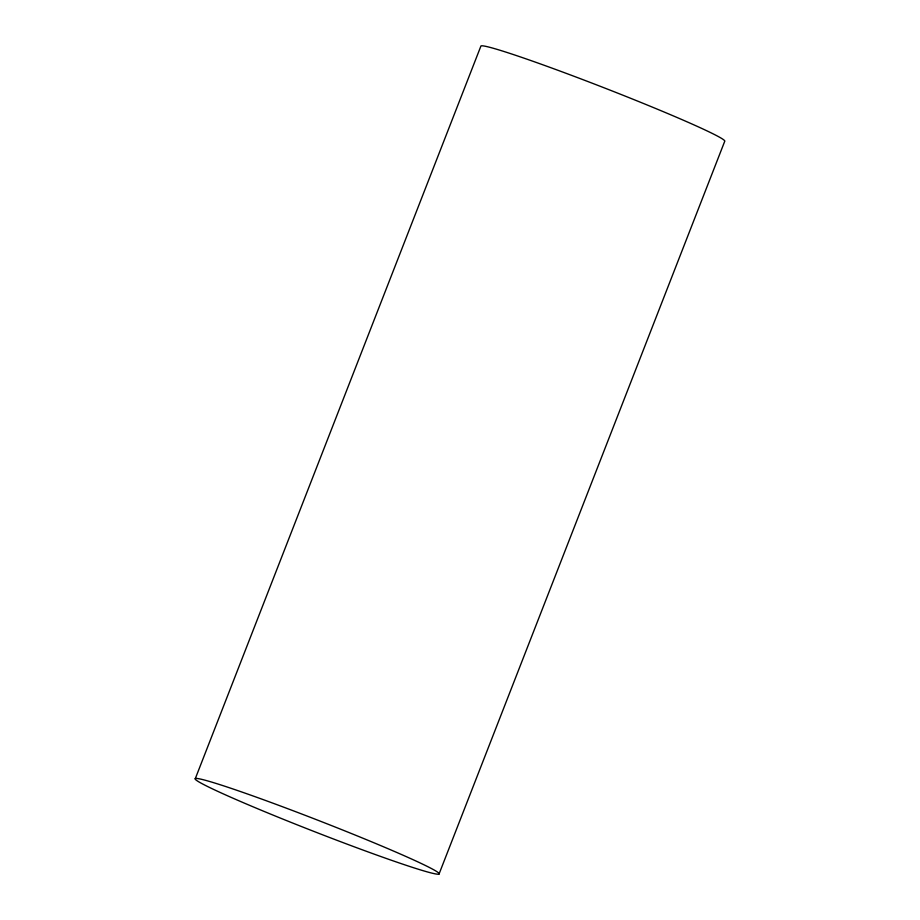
<?xml version="1.0" encoding="UTF-8"?>
<svg xmlns="http://www.w3.org/2000/svg" width="920" height="920" viewBox="0 0 920 920"><rect width="100%" height="100%" fill="white"/><g stroke="black" fill="none" stroke-linecap="round" stroke-linejoin="round"><path stroke-width="1.38" d="M195.293 778.654L480.941 46A130.916 5.934 21.3 0 1 607.959 89.309A130.916 5.934 21.3 0 1 724.707 141.346L439.058 874A130.916 5.934 21.3 0 1 251.792 806.276A130.916 5.934 21.3 0 1 260.682 798.709A130.916 5.934 21.3 0 1 439.058 874"/></g></svg>
